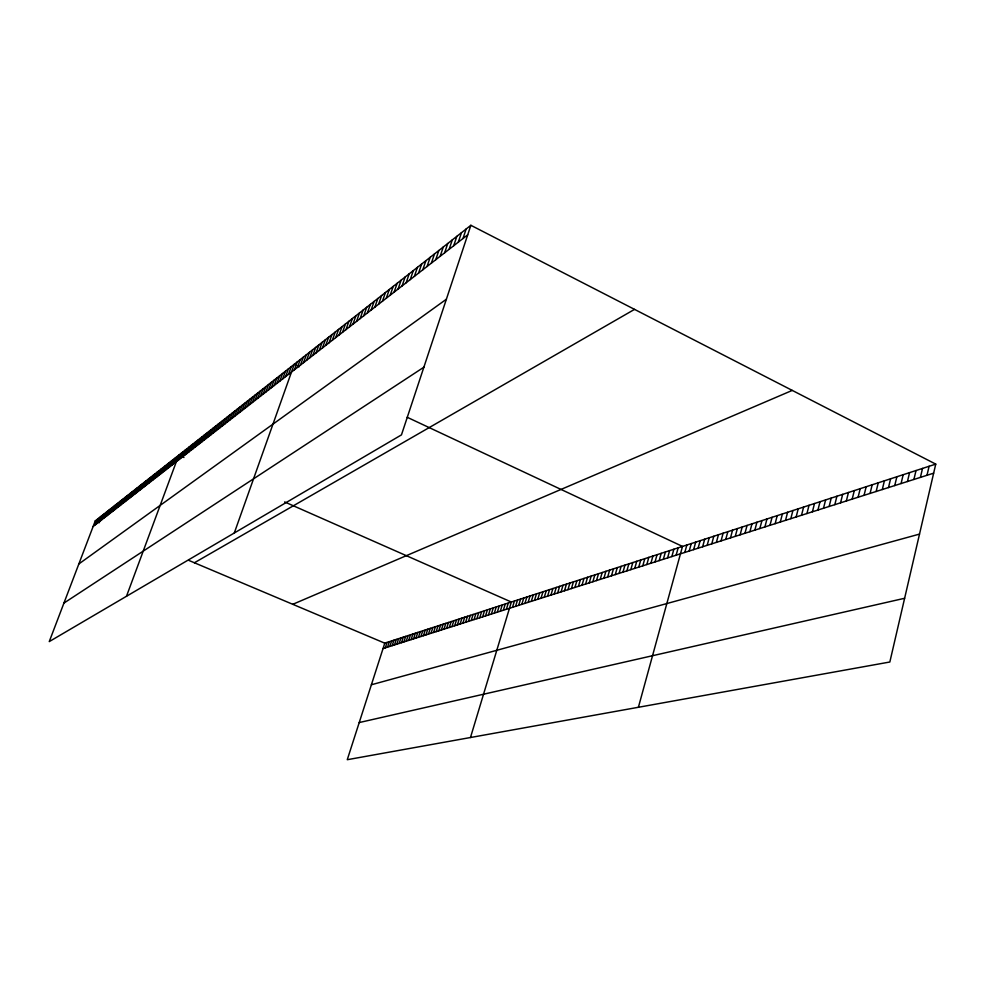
<?xml version="1.0" encoding="UTF-8"?>
<svg xmlns="http://www.w3.org/2000/svg" width="985" height="985" viewBox="0 0 985 985"><rect width="100%" height="100%" fill="white"/><g stroke="black" fill="none" stroke-linecap="round" stroke-linejoin="round"><path stroke-width="1.48" d="M935.75 464.12L889.837 662.006L347.262 759.706L384.778 643.168L935.75 464.12L470.867 225.294L95.262 520.893L49.25 641.604L401.461 434.877L470.867 225.294M926.996 475.287L929.101 466.274M913.908 479.461L916.013 470.535M920.421 477.393L922.526 468.417M907.456 481.517L909.561 472.628M894.749 485.568L896.855 476.765M901.078 483.549L903.171 474.708M882.301 489.533L884.395 480.803M888.495 487.563L890.588 478.796M876.158 491.49L878.263 482.798M864.067 495.344L866.16 486.738M870.087 493.423L872.181 484.78M852.197 499.124L854.303 490.592M858.107 497.24L860.2 488.671M840.562 502.83L842.655 494.371M846.349 500.983L848.454 492.488M829.148 506.462L831.241 498.078M834.824 504.652L836.918 496.231M817.944 510.033L820.025 501.722M823.509 508.26L825.602 499.912M806.937 513.542L809.03 505.305M812.416 511.794L814.496 503.52M796.139 516.977L798.219 508.814M801.519 515.266L803.6 507.066M785.538 520.351L787.618 512.249M790.82 518.676L792.9 510.538M775.133 523.675L777.202 515.635M780.305 522.025L782.386 513.961M764.902 526.926L766.97 518.96M769.987 525.313L772.068 517.31M754.855 530.127L756.923 522.235M759.854 528.539L761.934 520.609M744.992 533.279L747.049 525.436M749.905 531.703L751.974 523.835M735.29 536.357L737.346 528.588M740.117 534.83L742.185 527.024M721.057 540.9L723.113 533.217M725.76 539.398L727.817 531.691M730.501 537.884L732.557 530.152M711.761 543.855L713.817 536.234M716.39 542.378L718.447 534.732M702.637 546.761L704.681 539.214M707.181 545.321L709.225 537.736M689.217 551.034L691.248 543.572M693.649 549.63L695.693 542.132M698.119 548.202L700.163 540.679M638.403 707.279L682.494 546.416L407.187 417.271M684.821 552.437L686.853 545M667.584 557.929L669.615 550.603M671.844 556.574L673.875 549.224M676.129 555.208L678.16 547.82M655.025 561.93L657.044 554.69M659.187 560.613L661.206 553.336M663.373 559.271L665.392 551.969M646.825 564.54L648.832 557.35M650.913 563.248L652.92 556.033M634.759 568.382L636.753 561.278M638.748 567.114L640.755 559.985M642.774 565.833L644.781 558.68M622.976 572.137L624.97 565.107M626.866 570.906L628.861 563.839M630.794 569.65L632.801 562.57M611.463 575.806L613.446 568.85M615.268 574.6L617.263 567.619M619.109 573.369L621.092 566.375M600.21 579.389L602.192 572.519M603.94 578.207L605.91 571.3M607.683 577.013L609.666 570.081M589.215 582.898L591.185 576.09M592.859 581.741L594.829 574.908M596.516 580.571L598.498 573.713M578.466 586.321L580.424 579.586M582.024 585.188L583.982 578.429M585.607 584.043L587.577 577.259M567.963 589.67L569.909 583.009M571.435 588.562L573.393 581.876M574.944 587.442L576.89 580.731M557.682 592.945L559.615 586.346M561.081 591.862L563.026 585.238M564.504 590.766L566.449 584.13M544.311 597.193L546.244 590.692M547.623 596.147L549.544 589.621M550.947 595.088L552.88 588.538M554.296 594.017L556.242 587.442M534.535 600.308L536.456 593.869M537.773 599.286L539.694 592.822M541.036 598.24L542.957 591.763M521.828 604.359L523.737 598.006M524.968 603.362L526.876 596.984M528.145 602.352L530.053 595.95M531.334 601.33L533.242 594.915M512.52 607.326L514.416 601.035M515.598 606.341L517.507 600.037M518.701 605.356L520.609 599.028M500.343 611.205L502.227 604.999M503.36 610.244L505.243 604.014M506.401 609.272L508.297 603.029M470.473 737.519L511.363 602.032L284.64 501.931M488.462 614.997L490.333 608.865M491.392 614.061L493.276 607.905M494.359 613.113L496.231 606.945M497.339 612.165L499.223 605.972M476.9 618.678L478.747 612.621M479.757 617.767L481.616 611.697M482.638 616.844L484.497 610.762M485.531 615.92L487.403 609.813M465.634 622.261L467.481 616.29M468.429 621.375L470.276 615.379M471.224 620.476L473.083 614.468M474.056 619.577L475.903 613.544M454.676 625.758L456.511 619.848M457.385 624.884L459.232 618.974M460.118 624.022L461.965 618.087M462.876 623.148L464.711 617.189M441.366 629.994L443.188 624.182M444.001 629.156L445.823 623.333M446.636 628.307L448.471 622.471M449.308 627.47L451.13 621.597M451.98 626.608L453.814 620.735M431.036 633.281L432.834 627.543M433.597 632.468L435.395 626.719M436.17 631.644L437.98 625.881M438.756 630.819L440.578 625.032M418.465 637.283L420.263 631.631M420.952 636.495L422.737 630.831M423.452 635.707L425.237 630.018M425.963 634.906L427.761 629.193M428.487 634.094L430.285 628.368M408.701 640.398L410.474 634.808M411.114 639.634L412.9 634.02M413.552 638.859L415.338 633.232M416.002 638.071L417.788 632.432M396.82 644.178L398.58 638.674M399.171 643.439L400.932 637.911M401.523 642.688L403.296 637.147M403.899 641.924L405.672 636.372M406.288 641.161L408.061 635.596M385.295 647.859L387.043 642.429M387.573 647.133L389.321 641.691M389.863 646.394L391.611 640.939M392.165 645.667L393.926 640.188M394.492 644.929L396.241 639.437M458.32 242.15L461.46 232.682M462.987 238.518L466.139 229.012M444.629 252.813L447.756 243.48M449.148 249.291L452.275 239.921M453.703 245.745L456.843 236.326M431.393 263.118L434.483 253.921M435.752 259.72L438.854 250.486M440.172 256.285L443.275 247.001M418.576 273.104L421.629 264.029M422.799 269.804L425.877 260.705M427.071 266.479L430.149 257.331M402.102 285.921L405.13 277.031M406.152 282.769L409.194 273.83M410.252 279.58L413.294 270.604M414.389 276.354L417.443 267.329M390.195 295.204L393.187 286.426M394.123 292.139L397.127 283.323M398.088 289.048L401.104 280.196M374.866 307.123L377.834 298.504M378.634 304.193L381.614 295.537M382.451 301.225L385.43 292.52M386.305 298.221L389.297 289.491M363.773 315.766L366.715 307.258M367.43 312.922L370.385 304.377M371.136 310.041L374.091 301.459M349.478 326.897L352.384 318.537M352.999 324.151L355.917 315.754M356.558 321.381L359.476 312.947M360.153 318.586L363.083 310.115M335.737 337.596L338.606 329.384M339.123 334.962L342.004 326.712M342.546 332.302L345.427 324.003M345.994 329.606L348.899 321.282M322.501 347.902L325.346 339.825M325.764 345.366L328.608 337.252M329.064 342.792L331.908 334.654M332.376 340.207L335.245 332.031M306.643 360.251L309.438 352.334M309.758 357.826L312.565 349.884M312.898 355.376L315.717 347.397M316.074 352.913L318.894 344.898M319.275 350.414L322.107 342.374M294.466 369.732L297.224 361.951M297.47 367.393L300.24 359.574M300.499 365.029L303.281 357.186M303.552 362.652L306.347 354.772M279.839 381.121L282.56 373.487M282.72 378.88L285.441 371.222M285.613 376.627L288.359 368.932M288.531 374.349L291.289 366.617M234.295 532.996L294.244 364.29L299.366 366.703M265.851 392.018L268.536 384.532M268.597 389.875L271.294 382.365M271.368 387.708L274.076 380.173M274.175 385.529L276.883 377.957M276.994 383.337L279.715 375.728M249.821 404.49L252.468 397.177M252.443 402.459L255.09 395.108M255.078 400.402L257.725 393.027M257.738 398.334L260.397 390.934M260.409 396.241L263.081 388.816M263.118 394.135L265.802 386.686M237.077 414.414L239.675 407.236M239.577 412.469L242.187 405.266M242.113 410.499L244.723 403.259M244.662 408.504L247.284 401.252M247.235 406.51L249.858 399.221M222.45 425.803L225.011 418.785M224.839 423.944L227.4 416.901M227.239 422.072L229.813 415.005M229.677 420.176L232.251 413.084M232.115 418.268L234.701 411.151M234.59 416.347L237.176 409.206M208.5 436.663L211.024 429.792M210.778 434.89L213.302 427.995M213.08 433.104L215.604 426.185M215.395 431.295L217.931 424.35M217.722 429.485L220.271 422.516M220.074 427.65L222.622 420.657M193.035 448.704L195.51 441.994M195.202 447.018L197.677 440.295M197.369 445.331L199.856 438.584M199.561 443.619L202.06 436.848M201.777 441.896L204.264 435.099M204.006 440.172L206.505 433.351M206.247 438.423L208.758 431.578M178.383 460.118L180.797 453.58M180.427 458.517L182.853 451.955M182.484 456.917L184.921 450.33M184.564 455.292L187.015 448.692M186.657 453.666L189.108 447.03M188.775 452.029L191.225 445.368M190.893 450.367L193.355 443.693M164.36 471.039L166.736 464.649M166.317 469.513L168.694 463.098M168.287 467.973L170.688 461.534M170.282 466.422L172.683 459.97M172.289 464.858L174.69 458.382M174.308 463.282L176.721 456.794M126.486 596.27L178.765 455.181L183.961 457.483M149.154 482.872L151.481 476.654M151.013 481.431L153.34 475.189M152.872 479.978L155.211 473.711M154.756 478.513L157.095 472.234M156.652 477.035L159.004 470.731M158.548 475.558L160.912 469.229M160.469 474.056L162.833 467.715M162.402 472.554L164.778 466.188M134.797 494.051L137.075 487.994M136.546 492.685L138.836 486.602M138.306 491.318L140.596 485.211M140.092 489.927L142.382 483.807M141.877 488.535L144.179 482.404M143.675 487.132L145.989 480.975M145.497 485.728L147.799 479.547M147.319 484.3L149.634 478.107M119.554 505.921L121.783 500.023M121.204 504.64L123.433 498.718M122.866 503.347L125.095 497.413M124.529 502.042L126.782 496.095M126.215 500.737L128.469 494.765M127.902 499.42L130.168 493.423M129.614 498.09L131.867 492.081M131.325 496.748L133.591 490.727M133.061 495.406L135.327 489.36M103.659 518.295L105.826 512.582M105.198 517.088L107.377 511.363M106.762 515.881L108.941 510.131M108.313 514.663L110.505 508.9M109.889 513.444L112.081 507.657M111.477 512.212L113.681 506.401M113.066 510.969L115.27 505.145M114.679 509.713L116.883 503.877M116.292 508.457L118.508 502.596M117.917 507.189L120.133 501.316M94.609 525.35L96.739 519.735M96.087 524.192L98.229 518.553M97.589 523.023L99.731 517.371M99.091 521.853L101.246 516.189M100.605 520.671L102.76 514.995M102.12 519.489L104.287 513.788M93.132 526.495L467.703 234.849M78.849 563.962L446.39 299.218M63.926 603.091L423.87 367.208M194.402 562.767L634.537 309.376M292.767 604.31L792.26 390.405M383.03 648.573L933.645 473.169M371.382 684.772L919.522 534.092M359.217 722.559L904.624 598.277M95.262 520.893L99.473 522.666M188.985 560.477L384.778 643.168"/></g></svg>
